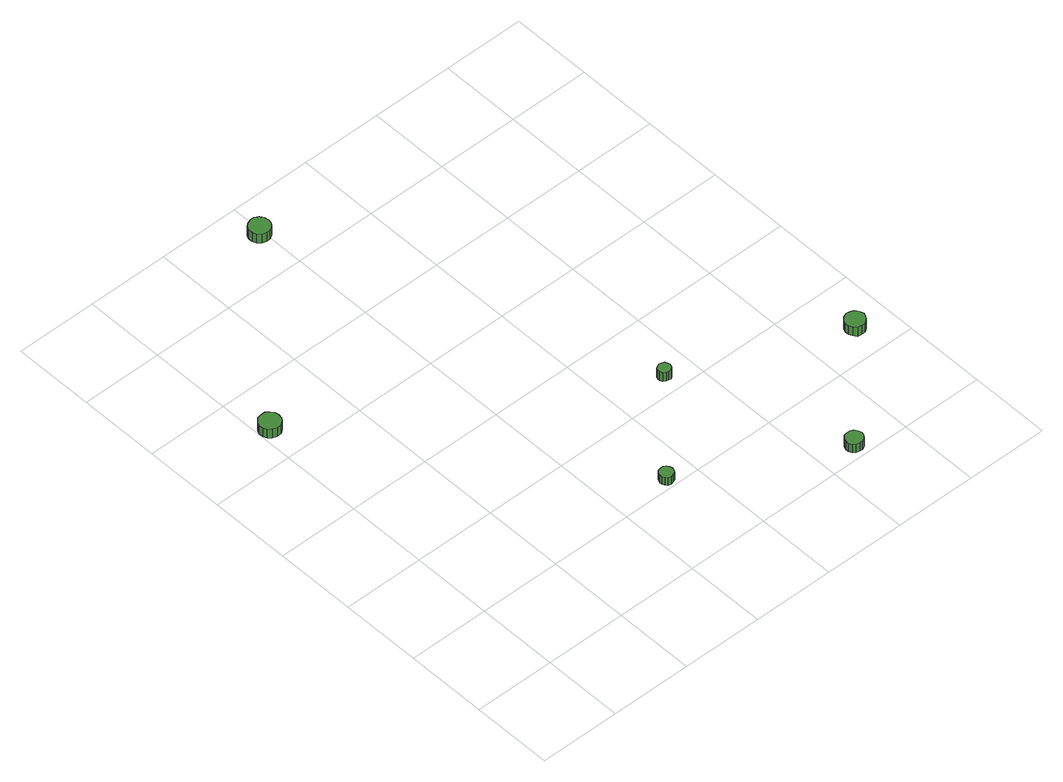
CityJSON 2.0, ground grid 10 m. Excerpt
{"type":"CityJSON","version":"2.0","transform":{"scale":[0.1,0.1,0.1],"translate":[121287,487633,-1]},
"CityObjects":{
"tree1":{"type":"SolitaryVegetationObject","attributes":{"function":"something"},"geometry":[{"type":"MultiSurface","lod":"1","boundaries":[[[0,1,2,3,4,5,6,7,8,9,10,11,12,13,14]],[[15,16,17,18,19,20,21,22,23,24,25,26,27,28,29]],[[0,29,28,1]],[[1,28,27,2]],[[2,27,26,3]],[[3,26,25,4]],[[4,25,24,5]],[[5,24,23,6]],[[6,23,22,7]],[[7,22,21,8]],[[8,21,20,9]],[[9,20,19,10]],[[10,19,18,11]],[[11,18,17,12]],[[12,17,16,13]],[[13,16,15,14]],[[14,15,29,0]]]}]},
"tree2":{"type":"SolitaryVegetationObject","attributes":{"function":"something"},"geometry":[{"type":"MultiSurface","lod":"1","boundaries":[[[30,31,32,33,34,35,36,37,38,39,40,41,42,43,44]],[[45,46,47,48,49,50,51,52,53,54,55,56,57,58,59]],[[30,59,58,31]],[[31,58,57,32]],[[32,57,56,33]],[[33,56,55,34]],[[34,55,54,35]],[[35,54,53,36]],[[36,53,52,37]],[[37,52,51,38]],[[38,51,50,39]],[[39,50,49,40]],[[40,49,48,41]],[[41,48,47,42]],[[42,47,46,43]],[[43,46,45,44]],[[44,45,59,30]]]}]},
"tree3":{"type":"SolitaryVegetationObject","attributes":{"function":"something"},"geometry":[{"type":"MultiSurface","lod":"1","boundaries":[[[60,61,62,63,64,65,66,67,68,69,70,71,72,73,74]],[[75,76,77,78,79,80,81,82,83,84,85,86,87,88,89]],[[60,89,88,61]],[[61,88,87,62]],[[62,87,86,63]],[[63,86,85,64]],[[64,85,84,65]],[[65,84,83,66]],[[66,83,82,67]],[[67,82,81,68]],[[68,81,80,69]],[[69,80,79,70]],[[70,79,78,71]],[[71,78,77,72]],[[72,77,76,73]],[[73,76,75,74]],[[74,75,89,60]]]}]},
"tree4":{"type":"SolitaryVegetationObject","attributes":{"function":"something"},"geometry":[{"type":"MultiSurface","lod":"1","boundaries":[[[90,91,92,93,94,95,96,97,98,99,100,101,102,103,104]],[[105,106,107,108,109,110,111,112,113,114,115,116,117,118,119]],[[90,119,118,91]],[[91,118,117,92]],[[92,117,116,93]],[[93,116,115,94]],[[94,115,114,95]],[[95,114,113,96]],[[96,113,112,97]],[[97,112,111,98]],[[98,111,110,99]],[[99,110,109,100]],[[100,109,108,101]],[[101,108,107,102]],[[102,107,106,103]],[[103,106,105,104]],[[104,105,119,90]]]}]},
"tree5":{"type":"SolitaryVegetationObject","attributes":{"function":"something"},"geometry":[{"type":"MultiSurface","lod":"1","boundaries":[[[120,121,122,123,124,125,126,127,128,129,130,131,132,133,134]],[[135,136,137,138,139,140,141,142,143,144,145,146,147,148,149]],[[120,149,148,121]],[[121,148,147,122]],[[122,147,146,123]],[[123,146,145,124]],[[124,145,144,125]],[[125,144,143,126]],[[126,143,142,127]],[[127,142,141,128]],[[128,141,140,129]],[[129,140,139,130]],[[130,139,138,131]],[[131,138,137,132]],[[132,137,136,133]],[[133,136,135,134]],[[134,135,149,120]]]}]},
"tree6":{"type":"SolitaryVegetationObject","attributes":{"function":"something"},"geometry":[{"type":"MultiSurface","lod":"1","boundaries":[[[150,151,152,153,154,155,156,157,158,159,160,161,162,163,164]],[[165,166,167,168,169,170,171,172,173,174,175,176,177,178,179]],[[150,179,178,151]],[[151,178,177,152]],[[152,177,176,153]],[[153,176,175,154]],[[154,175,174,155]],[[155,174,173,156]],[[156,173,172,157]],[[157,172,171,158]],[[158,171,170,159]],[[159,170,169,160]],[[160,169,168,161]],[[161,168,167,162]],[[162,167,166,163]],[[163,166,165,164]],[[164,165,179,150]]]}]}
},
"vertices":[
[25,442,21],[24,447,21],[21,451,21],[17,454,21],[11,454,21],[6,453,21],[2,449,21],[0,444,21],[0,439,21],[2,434,21],[6,431,21],[11,429,21],[17,429,21],[21,432,21],[24,436,21],[24,436,8],[21,432,8],[17,429,8],[11,429,8],[6,431,8],[2,434,8],[0,439,8],[0,444,8],[2,449,8],[6,453,8],[11,454,8],[17,454,8],[21,451,8],[24,447,8],[25,442,8],
[275,112,18],[274,115,18],[272,118,18],[269,120,18],[266,120,18],[262,119,18],[260,117,18],[258,113,18],[258,110,18],[260,107,18],[262,104,18],[266,103,18],[269,104,18],[272,105,18],[274,108,18],[274,108,7],[272,105,7],[269,104,7],[266,103,7],[262,104,7],[260,107,7],[258,110,7],[258,113,7],[260,117,7],[262,119,7],[266,120,7],[269,120,7],[272,118,7],[274,115,7],[275,112,7],
[208,656,19],[207,662,19],[204,666,19],[199,669,19],[194,669,19],[189,667,19],[185,664,19],[183,659,19],[183,654,19],[185,649,19],[189,645,19],[194,644,19],[199,644,19],[204,647,19],[207,651,19],[207,651,6],[204,647,6],[199,644,6],[194,644,6],[189,645,6],[185,649,6],[183,654,6],[183,659,6],[185,664,6],[189,667,6],[194,669,6],[199,669,6],[204,666,6],[207,662,6],[208,656,6],
[372,221,21],[371,224,21],[370,227,21],[367,228,21],[364,229,21],[361,228,21],[358,226,21],[357,223,21],[357,220,21],[358,217,21],[361,215,21],[364,214,21],[367,214,21],[370,216,21],[371,218,21],[371,218,8],[370,216,8],[367,214,8],[364,214,8],[361,215,8],[358,217,8],[357,220,8],[357,223,8],[358,226,8],[361,228,8],[364,229,8],[367,228,8],[370,227,8],[371,224,8],[372,221,8],
[453,16,19],[452,20,19],[449,24,19],[445,26,19],[441,26,19],[437,25,19],[434,22,19],[432,18,19],[432,14,19],[434,10,19],[437,7,19],[441,6,19],[445,6,19],[449,8,19],[452,12,19],[452,12,7],[449,8,7],[445,6,7],[441,6,7],[437,7,7],[434,10,7],[432,14,7],[432,18,7],[434,22,7],[437,25,7],[441,26,7],[445,26,7],[449,24,7],[452,20,7],[453,16,7],
[570,140,20],[568,145,20],[565,149,20],[561,151,20],[556,152,20],[551,150,20],[548,147,20],[546,142,20],[546,137,20],[548,133,20],[551,129,20],[556,128,20],[561,128,20],[565,131,20],[568,135,20],[568,135,7],[565,131,7],[561,128,7],[556,128,7],[551,129,7],[548,133,7],[546,137,7],[546,142,7],[548,147,7],[551,150,7],[556,152,7],[561,151,7],[565,149,7],[568,145,7],[570,140,7]
]}
